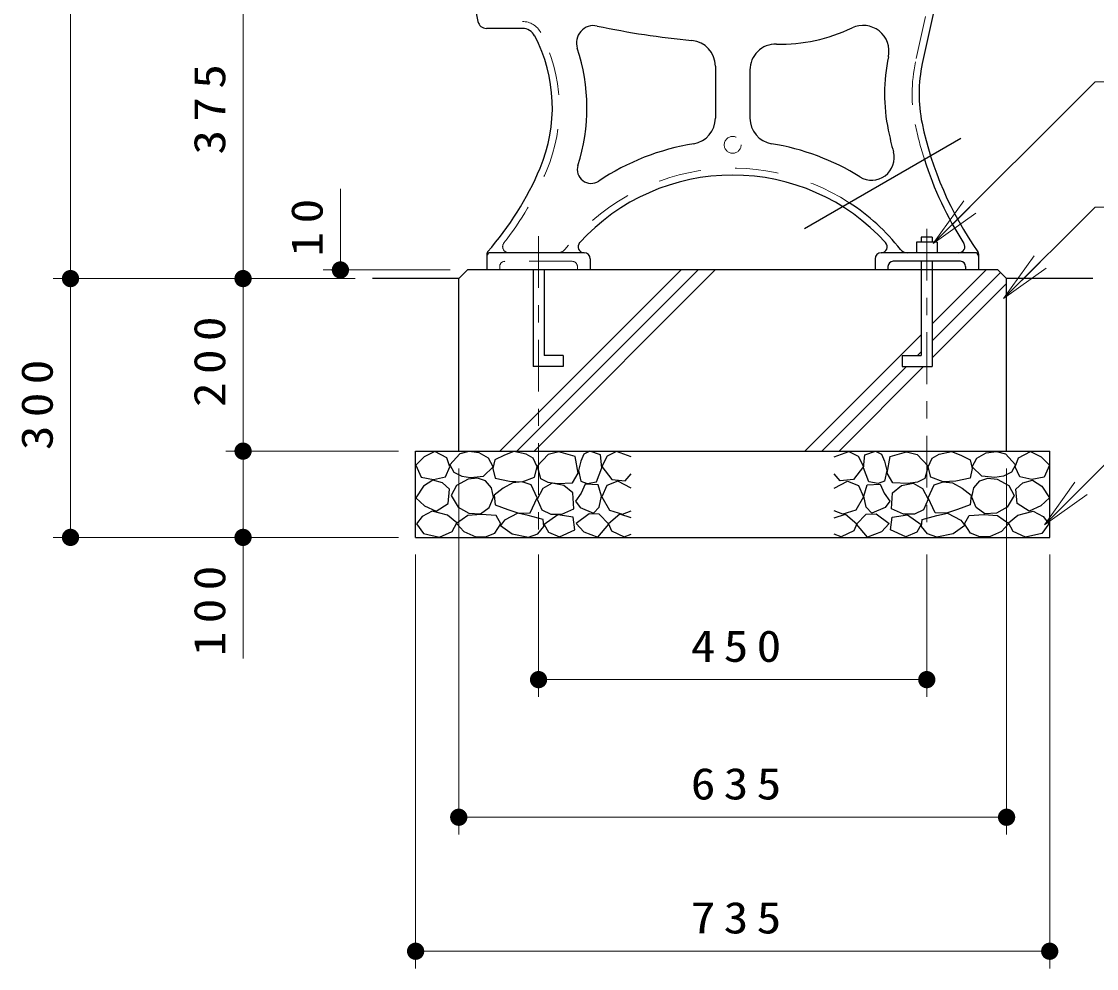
# Model space of a CAD drawing. Units: millimetres on the paper, scale 1:20. Extents: x -365 to 12, y -47 to 257.
# Drawn here: x -148.6 to -86.3, y 65 to 119.9 of the extents above; entities that cross this region are included whole.
import ezdxf

# ---------------------------------------------------------------- set-up
doc = ezdxf.new("R2010")
doc.units = ezdxf.units.MM
doc.linetypes.add('USER1', pattern=[4.5, 2.5, -2])
doc.linetypes.add('USER2', pattern=[6, 3, -1, 1, -1])
doc.layers.add('LY_1', color=7, linetype='Continuous', lineweight=25)
doc.styles.add('ＭＳ ゴシック', font='')
doc.styles.get('ＭＳ ゴシック').set_extended_font_data('MS Gothic')

# ---------------------------------------------------------------- blocks, each defined once
blk = doc.blocks.new('filled_dot')
at = {"color": 0, "linetype": 'Continuous', "lineweight": -2, "const_width": 1.25}
blk.add_lwpolyline([(-0.625, 0, 1), (0.625, 0, 1)], format="xyb", close=True, dxfattribs=at)

msp = doc.modelspace()

# ---------------------------------------------------------------- linework, layer by layer
at = {"layer": 'LY_1', "lineweight": 13}
for p, q in [((-145.782, 105.023), (-145.782, 142.865)), ((-135.782, 105.523), (-135.782, 123.777)), ((-130.14, 105.023), (-130.14, 110.218)), ((-95.786, 107.048), (-94.016, 109.521)), ((-95.786, 107.048), (-93.663, 109.168)), ((-93.31, 108.814), (-95.786, 107.048)), ((-135.782, 92.023), (-135.782, 108.023)), ((-91.706, 103.861), (-89.938, 106.335)), ((-91.706, 103.861), (-89.585, 105.982)), ((-123.782, 105.523), (-131.14, 105.523)), ((-120.898, 95.023), (-110.398, 105.523)), ((-119.908, 95.023), (-109.408, 105.523)), ((-118.918, 95.023), (-108.418, 105.523)), ((-95.84, 102.404), (-92.72, 105.523)), ((-95.84, 101.414), (-91.881, 105.372)), ((-89.231, 105.628), (-91.706, 103.861)), ((-129.282, 105.023), (-146.782, 105.023)), ((-145.782, 90.023), (-145.782, 105.023)), ((-95.84, 100.424), (-91.532, 104.731)), ((-103.22, 95.023), (-96.475, 101.769)), ((-102.23, 95.023), (-97.332, 99.922)), ((-101.24, 95.023), (-96.342, 99.922)), ((-126.782, 95.023), (-136.782, 95.023)), ((-135.782, 82.997), (-135.782, 95.023)), ((-123.282, 94.023), (-123.282, 72.803)), ((-91.532, 94.023), (-91.532, 72.803)), ((-89.34, 90.747), (-87.572, 93.222)), ((-89.34, 90.747), (-87.218, 92.868)), ((-86.865, 92.514), (-89.34, 90.747)), ((-126.782, 90.023), (-146.782, 90.023)), ((-125.782, 89.023), (-125.782, 65.037)), ((-118.657, 89.023), (-118.657, 80.779)), ((-96.157, 89.023), (-96.157, 80.779)), ((-89.032, 89.023), (-89.032, 65.037)), ((-96.157, 81.779), (-118.657, 81.779)), ((-91.532, 73.803), (-123.282, 73.803)), ((-89.032, 66.037), (-125.782, 66.037))]:
    msp.add_line(p, q, dxfattribs=at)
at = {"layer": 'LY_1', "linetype": 'USER1', "lineweight": 13}
for p, q in [((-92.388, 137.807), (-96.807, 117.58)), ((-116.707, 106.023), (-120.607, 106.023)), ((-120.907, 105.723), (-120.907, 105.523)), ((-116.407, 105.723), (-116.407, 105.523))]:
    msp.add_line(p, q, dxfattribs=at)
at = {"layer": 'LY_1', "color": 4}
for p, q in [((-92.007, 137.673), (-96.416, 117.495)), ((-122.397, 120.99), (-122.169, 119.919)), ((-119.591, 119.523), (-121.68, 119.523)), ((-108.407, 117.331), (-108.407, 114.32)), ((-106.407, 117.113), (-106.407, 114.32)), ((-121.657, 106.448), (-121.657, 105.523)), ((-116.016, 106.523), (-121.457, 106.523)), ((-115.657, 106.173), (-115.657, 105.523)), ((-99.157, 106.173), (-99.157, 105.523)), ((-93.357, 106.523), (-98.799, 106.523)), ((-94.207, 106.023), (-98.107, 106.023)), ((-93.157, 106.46), (-93.157, 105.523)), ((-123.283, 105.023), (-122.783, 105.523)), ((-92.032, 105.523), (-122.782, 105.523)), ((-98.407, 105.723), (-98.407, 105.523)), ((-93.907, 105.723), (-93.907, 105.523)), ((-92.032, 105.523), (-91.532, 105.023)), ((-123.282, 105.023), (-128.282, 105.023)), ((-123.282, 95.023), (-123.282, 105.023)), ((-86.532, 105.023), (-91.532, 105.023)), ((-91.532, 95.023), (-91.532, 105.023)), ((-125.782, 90.023), (-125.782, 95.023)), ((-125.782, 95.023), (-89.032, 95.023)), ((-89.032, 90.023), (-89.032, 95.023)), ((-125.782, 90.023), (-89.032, 90.023))]:
    msp.add_line(p, q, dxfattribs=at)
at = {"layer": 'LY_1'}
for p, q in [((-103.25, 107.918), (-94.182, 113.153)), ((-96.475, 107.422), (-96.475, 107.138)), ((-95.84, 107.422), (-96.475, 107.422)), ((-95.84, 107.422), (-95.84, 107.138)), ((-96.762, 107.138), (-96.762, 106.523)), ((-95.552, 107.138), (-96.762, 107.138)), ((-95.552, 107.138), (-95.552, 106.523)), ((-96.475, 106.023), (-96.475, 100.557)), ((-95.84, 106.023), (-95.84, 99.922)), ((-118.975, 105.523), (-118.975, 99.922)), ((-118.34, 105.523), (-118.34, 100.557)), ((-117.225, 100.557), (-118.34, 100.557)), ((-117.225, 100.557), (-117.225, 99.922)), ((-97.59, 100.557), (-97.59, 99.922)), ((-97.59, 100.557), (-96.475, 100.557)), ((-96.697, 100.557), (-96.475, 100.779)), ((-117.225, 99.922), (-118.975, 99.922)), ((-97.59, 99.922), (-95.84, 99.922))]:
    msp.add_line(p, q, dxfattribs=at)
at = {"layer": 'LY_1', "linetype": 'USER2', "lineweight": 13}
for p, q in [((-96.157, 107.909), (-96.157, 90.023)), ((-118.657, 107.481), (-118.657, 90.023))]:
    msp.add_line(p, q, dxfattribs=at)
at = {"layer": 'LY_1', "lineweight": 13}
for points in [[(-95.786, 107.048), (-86.394, 116.423), (-56.036, 116.423)], [(-91.706, 103.861), (-86.403, 109.164), (-68.396, 109.164)], [(-89.34, 90.747), (-85.804, 94.282), (-79.743, 94.282)]]:
    msp.add_lwpolyline(points, dxfattribs=at)
at = {"layer": 'LY_1'}
for points in [[(-124.66, 94.993), (-125.294, 94.692), (-125.769, 94.217), (-125.468, 93.52), (-124.739, 93.378), (-124.042, 93.536), (-123.789, 94.122), (-123.979, 94.629)], [(-122.689, 94.998), (-123.216, 94.863), (-123.797, 94.228), (-123.567, 93.809), (-123.11, 93.571), (-122.594, 93.498), (-121.851, 93.565), (-121.283, 94.106), (-121.567, 94.606), (-122.1, 94.916)], [(-120.098, 95.008), (-120.635, 94.785), (-121.181, 94.516), (-121.297, 94.015), (-121.163, 93.451), (-120.339, 93.29), (-119.615, 93.245), (-118.89, 93.505), (-118.737, 94.113), (-118.97, 94.623), (-119.373, 94.847)], [(-117.478, 94.982), (-118.108, 94.821), (-118.739, 94.154), (-118.553, 93.437), (-118.113, 93.221), (-117.552, 93.152), (-116.687, 93.177), (-116.353, 93.746), (-116.538, 94.71)], [(-116.206, 94.433), (-116.341, 93.909), (-116.215, 93.277), (-115.845, 93.151), (-115.294, 93.241), (-114.987, 94.054), (-115.068, 94.812), (-115.682, 95.019), (-116.034, 94.839)], [(-98.609, 94.433), (-98.474, 93.909), (-98.6, 93.277), (-98.97, 93.151), (-99.521, 93.241), (-99.828, 94.054), (-99.746, 94.812), (-99.133, 95.019), (-98.781, 94.839)], [(-97.337, 94.982), (-96.706, 94.821), (-96.076, 94.154), (-96.261, 93.437), (-96.702, 93.221), (-97.263, 93.152), (-98.128, 93.177), (-98.462, 93.746), (-98.276, 94.71)], [(-94.717, 95.008), (-94.18, 94.785), (-93.634, 94.516), (-93.518, 94.015), (-93.652, 93.451), (-94.475, 93.29), (-95.2, 93.245), (-95.925, 93.505), (-96.077, 94.113), (-95.845, 94.623), (-95.442, 94.847)], [(-92.126, 94.998), (-91.599, 94.863), (-91.018, 94.228), (-91.248, 93.809), (-91.705, 93.571), (-92.221, 93.498), (-92.964, 93.565), (-93.532, 94.106), (-93.248, 94.606), (-92.714, 94.916)], [(-90.155, 94.993), (-89.521, 94.692), (-89.046, 94.217), (-89.347, 93.52), (-90.076, 93.378), (-90.773, 93.536), (-91.026, 94.122), (-90.836, 94.629)], [(-123.324, 91.781), (-122.703, 91.436), (-122.027, 91.39), (-121.513, 91.751), (-121.27, 92.349), (-121.381, 92.886), (-121.729, 93.295), (-122.195, 93.46), (-122.729, 93.403), (-123.419, 93.034), (-123.716, 92.457)], [(-91.491, 91.781), (-92.112, 91.436), (-92.788, 91.39), (-93.302, 91.751), (-93.545, 92.349), (-93.433, 92.886), (-93.086, 93.295), (-92.62, 93.46), (-92.086, 93.403), (-91.396, 93.034), (-91.099, 92.457)], [(-124.787, 93.346), (-125.325, 92.997), (-125.769, 92.316), (-125.262, 91.857), (-124.597, 91.54), (-123.9, 91.983), (-123.82, 92.823), (-124.228, 93.186)], [(-120.148, 93.178), (-120.702, 92.88), (-121.229, 92.461), (-121.175, 91.907), (-120.432, 91.637), (-119.797, 91.421), (-119.148, 91.448), (-118.742, 92.313), (-119.094, 93.069), (-119.597, 93.234)], [(-117.864, 93.17), (-118.408, 92.861), (-118.742, 92.243), (-118.47, 91.625), (-117.945, 91.376), (-117.308, 91.377), (-116.616, 91.674), (-116.677, 92.601), (-117.2, 93.023)], [(-115.953, 93.1), (-116.188, 92.581), (-116.509, 92.124), (-116.249, 91.753), (-115.471, 91.419), (-115.144, 91.78), (-115.013, 92.408), (-115.199, 93.063)], [(-98.862, 93.1), (-98.627, 92.581), (-98.306, 92.124), (-98.565, 91.753), (-99.344, 91.419), (-99.671, 91.78), (-99.802, 92.408), (-99.616, 93.063)], [(-96.951, 93.17), (-96.407, 92.861), (-96.073, 92.243), (-96.345, 91.625), (-96.87, 91.376), (-97.507, 91.377), (-98.199, 91.674), (-98.137, 92.601), (-97.614, 93.023)], [(-94.667, 93.178), (-94.113, 92.88), (-93.586, 92.461), (-93.64, 91.907), (-94.383, 91.637), (-95.018, 91.421), (-95.667, 91.448), (-96.072, 92.313), (-95.721, 93.069), (-95.217, 93.234)], [(-90.028, 93.346), (-89.489, 92.997), (-89.046, 92.316), (-89.553, 91.857), (-90.218, 91.54), (-90.915, 91.983), (-90.994, 92.823), (-90.587, 93.186)], [(-124.828, 91.549), (-125.396, 91.23), (-125.734, 90.807), (-125.331, 90.241), (-124.388, 90.038), (-123.672, 90.358), (-123.399, 90.862), (-123.938, 91.318)], [(-121.973, 91.342), (-122.756, 91.301), (-123.419, 90.828), (-122.986, 90.369), (-122.297, 90.058), (-121.732, 90.05), (-121.189, 90.274), (-120.851, 90.801), (-121.108, 91.288)], [(-119.857, 91.434), (-120.628, 91.015), (-120.871, 90.717), (-120.182, 90.231), (-119.236, 90.042), (-118.706, 90.225), (-118.357, 90.65), (-118.384, 91.069), (-119.249, 91.298)], [(-117.535, 91.326), (-118.339, 90.769), (-118.081, 90.325), (-117.436, 90.052), (-116.558, 90.46), (-116.645, 91.202)], [(-115.718, 91.39), (-116.484, 90.821), (-116.039, 90.351), (-115.223, 90.042), (-114.593, 90.796), (-115.137, 91.365)], [(-99.097, 91.39), (-98.331, 90.821), (-98.776, 90.351), (-99.591, 90.042), (-100.222, 90.796), (-99.678, 91.365)], [(-97.28, 91.326), (-96.476, 90.769), (-96.734, 90.325), (-97.379, 90.052), (-98.256, 90.46), (-98.17, 91.202)], [(-94.958, 91.434), (-94.187, 91.015), (-93.944, 90.717), (-94.633, 90.231), (-95.579, 90.042), (-96.109, 90.225), (-96.458, 90.65), (-96.431, 91.069), (-95.566, 91.298)], [(-92.842, 91.342), (-92.058, 91.301), (-91.396, 90.828), (-91.829, 90.369), (-92.518, 90.058), (-93.083, 90.05), (-93.626, 90.274), (-93.964, 90.801), (-93.707, 91.288)], [(-89.987, 91.549), (-89.418, 91.23), (-89.081, 90.807), (-89.484, 90.241), (-90.427, 90.038), (-91.143, 90.358), (-91.416, 90.862), (-90.877, 91.318)]]:
    msp.add_lwpolyline(points, close=True, dxfattribs=at)
for points in [[(-113.282, 94.688), (-114.138, 95.005), (-114.677, 94.736), (-114.993, 94.134), (-114.407, 93.373), (-113.631, 93.31), (-113.282, 93.706)], [(-101.532, 94.688), (-100.677, 95.005), (-100.138, 94.736), (-99.821, 94.134), (-100.408, 93.373), (-101.184, 93.31), (-101.532, 93.706)], [(-113.298, 92.882), (-114.059, 93.278), (-114.692, 93.025), (-114.993, 92.375), (-114.55, 91.599), (-113.789, 91.361), (-113.298, 91.567)], [(-101.517, 92.882), (-100.756, 93.278), (-100.122, 93.025), (-99.821, 92.375), (-100.265, 91.599), (-101.025, 91.361), (-101.517, 91.567)], [(-113.282, 91.155), (-113.948, 91.361), (-114.597, 90.807), (-114.423, 90.411), (-113.694, 90.046), (-113.282, 90.205)], [(-101.532, 91.155), (-100.867, 91.361), (-100.217, 90.807), (-100.392, 90.411), (-101.121, 90.046), (-101.532, 90.205)]]:
    msp.add_lwpolyline(points, dxfattribs=at)
at = {"layer": 'LY_1', "linetype": 'USER1', "lineweight": 13}
msp.add_circle((-107.407, 112.773), 0.487, dxfattribs=at)
at = {"layer": 'LY_1', "color": 4}
for centre, radius, start, end in [((-121.68, 120.023), 0.5, 191.99991, 269.99996), ((-115.462, 118.683), 1, 78.01344, 198.25853), ((-105.285, 166.615), 48, 258.01353, 264.64206), ((-99.846, 118.196), 1.5, 347.90591, 115.41335), ((-119.591, 118.723), 0.8, 27.60764, 89.99998), ((-126.857, 114.923), 9, 337.11993, 27.60761), ((-104.657, 128.323), 9.713, 268.72239, 295.41346), ((-109.907, 117.331), 1.5, 0, 84.64199), ((-104.907, 117.113), 1.5, 88.72237, 179.99996), ((-126.857, 114.923), 11, 342.31669, 18.2585), ((-88.307, 115.723), 10.3, 167.90593, 191.74864), ((-88.307, 115.723), 8.3, 167.67523, 191.74863), ((-109.907, 114.32), 1.5, 279.28175, 0), ((-104.907, 114.32), 1.5, 179.99996, 260.71821), ((-76.853, 118.106), 20, 191.74864, 215.20709), ((-76.853, 118.106), 22, 191.74864, 195.12244), ((-107.407, 99.023), 14, 99.28176, 123.68067), ((-107.407, 99.023), 14, 58.20286, 80.71814), ((-99.346, 112.027), 1.3, 238.20292, 15.12235), ((-115.615, 111.339), 0.8, 162.31664, 303.6807), ((-76.853, 118.106), 20.4, 197.61348, 212.77339), ((-134.965, 118.345), 17.8, 318.62709, 337.11994), ((-107.407, 99.023), 12, 42.36251, 137.63741), ((-107.407, 99.023), 12.4, 38.3274, 56.97293), ((-121.457, 106.448), 0.2, 138.62719, 179.99996), ((-116.016, 106.873), 0.35, 137.63744, 269.99995), ((-98.799, 106.873), 0.35, 269.99996, 42.36247), ((-97.288, 107.023), 0.5, 218.32762, 269.99996), ((-94.3, 106.873), 0.35, 269.99996, 32.77331), ((-93.357, 106.46), 0.2, 0, 35.20693), ((-121.457, 106.323), 0.2, 89.99998, 179.99996), ((-116.007, 106.173), 0.35, 0, 89.99998), ((-98.807, 106.173), 0.35, 89.99998, 179.99996), ((-98.107, 105.723), 0.3, 89.99998, 179.99996), ((-94.207, 105.723), 0.3, 0, 89.99998), ((-93.357, 106.323), 0.2, 0, 89.99998)]:
    msp.add_arc(centre, radius, start, end, dxfattribs=at)
at = {"layer": 'LY_1', "linetype": 'USER1', "lineweight": 13}
for centre, radius, start, end in [((-119.591, 118.723), 1.2, 27.60764, 89.99998), ((-126.857, 114.923), 9.4, 337.11993, 27.60761), ((-88.307, 115.723), 8.7, 167.67523, 191.74863), ((-76.853, 118.106), 20.4, 191.74864, 197.61348), ((-134.965, 118.345), 18.2, 321.80001, 337.11992), ((-107.407, 99.023), 12.4, 56.97293, 141.67249), ((-120.387, 106.873), 0.35, 141.79986, 269.99995), ((-117.527, 107.023), 0.5, 269.99996, 321.67259), ((-120.607, 105.723), 0.3, 89.99998, 179.99996), ((-116.707, 105.723), 0.3, 0, 89.99998)]:
    msp.add_arc(centre, radius, start, end, dxfattribs=at)

# ---------------------------------------------------------------- block references
at = {"layer": 'LY_1', "lineweight": 13, "xscale": 0.4, "yscale": 0.4}
for p, rotation in [((-130.14, 105.523), 270), ((-145.782, 105.023), 270), ((-135.782, 105.023), 90), ((-135.782, 95.023), 270), ((-145.782, 90.023), 90), ((-135.782, 90.023), 90), ((-96.157, 81.779), 180), ((-91.532, 73.803), 180), ((-89.032, 66.037), 180)]:
    msp.add_blockref('filled_dot', p, dxfattribs=dict(at, rotation=rotation))
for p in [(-118.657, 81.779), (-123.282, 73.803), (-125.782, 66.037)]:
    msp.add_blockref('filled_dot', p, dxfattribs=at)

# ---------------------------------------------------------------- texts
at = {"layer": 'LY_1', "char_height": 1.833, "attachment_point": 8, "rotation": 90, "style": 'ＭＳ ゴシック'}
for s, insert in [('\\T1.33;\\W1.15;375', (-136.782, 115.067)), ('\\T1.34;\\W1.15;10', (-131.14, 108.218)), ('\\T1.33;\\W1.15;200', (-136.782, 100.44)), ('\\T1.33;\\W1.15;300', (-146.782, 97.94)), ('\\T1.33;\\W1.15;100', (-136.782, 85.997))]:
    msp.add_mtext(s, dxfattribs=dict(at, insert=insert))
at = {"layer": 'LY_1', "char_height": 1.833, "attachment_point": 8, "style": 'ＭＳ ゴシック'}
for s, insert in [('\\T1.33;\\W1.15;450', (-106.976, 82.779)), ('\\T1.33;\\W1.15;635', (-106.975, 74.803)), ('\\T1.33;\\W1.15;735', (-106.975, 67.037))]:
    msp.add_mtext(s, dxfattribs=dict(at, insert=insert))

doc.saveas('drawing.dxf')
